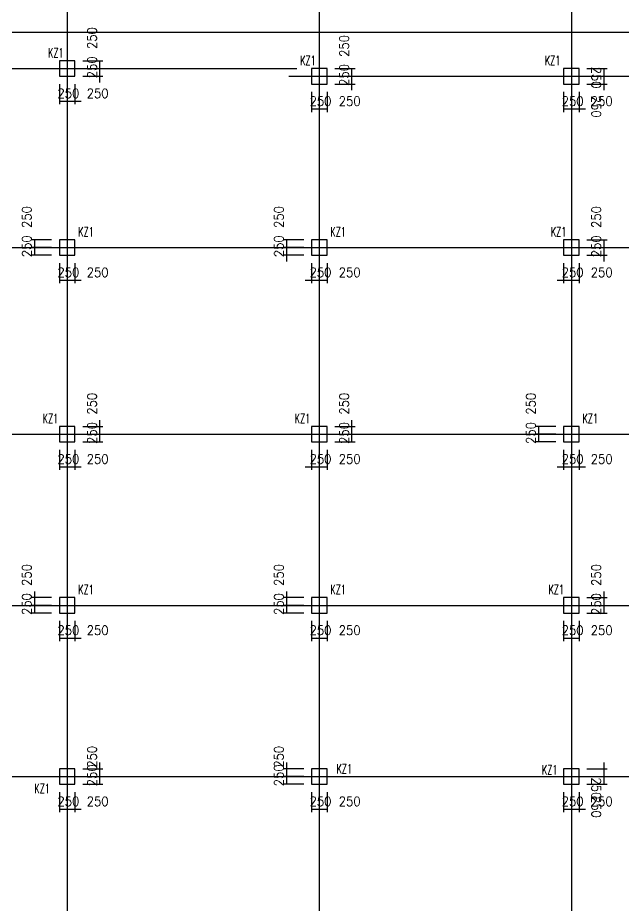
# Model space of a CAD drawing. Extents: x 387171 to 699106, y 11966 to 245688.
# Drawn here: x 537168 to 556626, y 174952 to 203469 of the extents above; entities that cross this region are included whole.
import ezdxf

# ---------------------------------------------------------------- set-up
doc = ezdxf.new("R2010")
doc.units = 0
doc.header["$LTSCALE"] = 100
doc.header["$MEASUREMENT"] = 0
for name, color, linetype in [('COLU', 7, 'Continuous'), ('DIM', 3, 'Continuous'), ('DOTE', 253, 'Continuous'), ('NUM', 7, 'Continuous')]:
    doc.layers.add(name, color=color, linetype=linetype)
doc.styles.get("Standard").update_dxf_attribs({"font": 'standard'})
doc.dimstyles.get("Standard").update_dxf_attribs({"dimtxt": 300, "dimasz": 100, "dimexe": 100, "dimexo": 250, "dimgap": 100, "dimtad": 0, "dimtoh": 1, "dimdec": 0, "dimdsep": 46, "dimcen": 0.09, "dimclrt": 7, "dimadec": 0, "dimazin": 0, "dimtfac": 1, "dimtdec": 4, "dimtofl": 0, "dimtmove": 0, "dimatfit": 3, "dimfxl": 1, "dimtolj": 1, "dimtzin": 0, "dimarcsym": 0})

# ---------------------------------------------------------------- blocks, each defined once
blk = doc.blocks.new('*D1280')
at = {"layer": 'DIM', "color": 0, "linetype": 'ByBlock', "lineweight": -2}
for p, q in [((538508, 201338), (538508, 200688)), ((538758, 201338), (538758, 200688)), ((538508, 200788), (538758, 200788))]:
    blk.add_line(p, q, dxfattribs=at)
for points in [[(538508, 200788), (538608, 200805), (538608, 200771)], [(538758, 200788), (538658, 200771), (538658, 200805)]]:
    blk.add_solid(points, dxfattribs=at)
at = {"layer": 'DIM', "color": 7, "linetype": 'Continuous', "lineweight": -2, "insert": (538798, 201038), "char_height": 300, "width": 566.67, "attachment_point": 5}
blk.add_mtext('250', dxfattribs=at)
blk = doc.blocks.new('*D1501')
at = {"layer": 'DIM', "color": 0, "linetype": 'ByBlock', "lineweight": -2}
for p, q in [((538758, 201338), (538758, 200688)), ((539008, 201338), (539008, 200688)), ((538558, 200788), (539208, 200788))]:
    blk.add_line(p, q, dxfattribs=at)
for points in [[(538758, 200788), (538658, 200771), (538658, 200805)], [(539008, 200788), (539108, 200805), (539108, 200771)]]:
    blk.add_solid(points, dxfattribs=at)
at = {"layer": 'DIM', "color": 7, "linetype": 'Continuous', "lineweight": -2, "insert": (539734, 201038), "char_height": 300, "width": 566.67, "attachment_point": 5}
blk.add_mtext('250', dxfattribs=at)
blk = doc.blocks.new('*D1092')
at = {"layer": 'DIM', "color": 0, "linetype": 'ByBlock', "lineweight": -2}
for p, q in [((539808, 201388), (539808, 202038)), ((539258, 201838), (539908, 201838)), ((539258, 201588), (539908, 201588))]:
    blk.add_line(p, q, dxfattribs=at)
for points in [[(539808, 201838), (539791, 201938), (539825, 201938)], [(539808, 201588), (539825, 201488), (539791, 201488)]]:
    blk.add_solid(points, dxfattribs=at)
at = {"layer": 'DIM', "color": 7, "linetype": 'Continuous', "lineweight": -2, "insert": (539558, 201878), "char_height": 300, "width": 566.67, "attachment_point": 5, "rotation": 90}
blk.add_mtext('250', dxfattribs=at)
blk = doc.blocks.new('*D2028')
at = {"layer": 'DIM', "color": 0, "linetype": 'ByBlock', "lineweight": -2}
for p, q in [((539258, 202088), (539908, 202088)), ((539808, 201838), (539808, 202088)), ((539258, 201838), (539908, 201838))]:
    blk.add_line(p, q, dxfattribs=at)
for points in [[(539808, 202088), (539825, 201988), (539791, 201988)], [(539808, 201838), (539791, 201938), (539825, 201938)]]:
    blk.add_solid(points, dxfattribs=at)
at = {"layer": 'DIM', "color": 7, "linetype": 'Continuous', "lineweight": -2, "insert": (539558, 202814), "char_height": 300, "width": 566.67, "attachment_point": 5, "rotation": 90}
blk.add_mtext('250', dxfattribs=at)
blk = doc.blocks.new('*D3131')
at = {"layer": 'DIM', "color": 0, "linetype": 'ByBlock', "lineweight": -2}
for p, q in [((546608, 201088), (546608, 200438)), ((546858, 201088), (546858, 200438)), ((546608, 200538), (546858, 200538))]:
    blk.add_line(p, q, dxfattribs=at)
for points in [[(546608, 200538), (546708, 200555), (546708, 200521)], [(546858, 200538), (546758, 200521), (546758, 200555)]]:
    blk.add_solid(points, dxfattribs=at)
at = {"layer": 'DIM', "color": 7, "linetype": 'Continuous', "lineweight": -2, "insert": (546898, 200788), "char_height": 300, "width": 566.67, "attachment_point": 5}
blk.add_mtext('250', dxfattribs=at)
blk = doc.blocks.new('*D4069')
at = {"layer": 'DIM', "color": 0, "linetype": 'ByBlock', "lineweight": -2}
for p, q in [((546858, 201088), (546858, 200438)), ((547108, 201088), (547108, 200438)), ((546858, 200538), (547108, 200538))]:
    blk.add_line(p, q, dxfattribs=at)
for points in [[(546858, 200538), (546958, 200555), (546958, 200521)], [(547108, 200538), (547008, 200521), (547008, 200555)]]:
    blk.add_solid(points, dxfattribs=at)
at = {"layer": 'DIM', "color": 7, "linetype": 'Continuous', "lineweight": -2, "insert": (547834, 200788), "char_height": 300, "width": 566.67, "attachment_point": 5}
blk.add_mtext('250', dxfattribs=at)
blk = doc.blocks.new('*D3665')
at = {"layer": 'DIM', "color": 0, "linetype": 'ByBlock', "lineweight": -2}
for p, q in [((547908, 201138), (547908, 201788)), ((547358, 201588), (548008, 201588)), ((547358, 201338), (548008, 201338))]:
    blk.add_line(p, q, dxfattribs=at)
for points in [[(547908, 201588), (547891, 201688), (547925, 201688)], [(547908, 201338), (547925, 201238), (547891, 201238)]]:
    blk.add_solid(points, dxfattribs=at)
at = {"layer": 'DIM', "color": 7, "linetype": 'Continuous', "lineweight": -2, "insert": (547658, 201628), "char_height": 300, "width": 566.67, "attachment_point": 5, "rotation": 90}
blk.add_mtext('250', dxfattribs=at)
blk = doc.blocks.new('*D255')
at = {"layer": 'DIM', "color": 0, "linetype": 'ByBlock', "lineweight": -2}
for p, q in [((547358, 201838), (548008, 201838)), ((547908, 201588), (547908, 201838)), ((547358, 201588), (548008, 201588))]:
    blk.add_line(p, q, dxfattribs=at)
for points in [[(547908, 201838), (547925, 201738), (547891, 201738)], [(547908, 201588), (547891, 201688), (547925, 201688)]]:
    blk.add_solid(points, dxfattribs=at)
at = {"layer": 'DIM', "color": 7, "linetype": 'Continuous', "lineweight": -2, "insert": (547658, 202564), "char_height": 300, "width": 566.67, "attachment_point": 5, "rotation": 90}
blk.add_mtext('250', dxfattribs=at)
blk = doc.blocks.new('*D434')
at = {"layer": 'DIM', "color": 0, "linetype": 'ByBlock', "lineweight": -2}
for p, q in [((554708, 201088), (554708, 200438)), ((554958, 201088), (554958, 200438)), ((554708, 200538), (554958, 200538))]:
    blk.add_line(p, q, dxfattribs=at)
for points in [[(554708, 200538), (554808, 200555), (554808, 200521)], [(554958, 200538), (554858, 200521), (554858, 200555)]]:
    blk.add_solid(points, dxfattribs=at)
at = {"layer": 'DIM', "color": 7, "linetype": 'Continuous', "lineweight": -2, "insert": (554998, 200788), "char_height": 300, "width": 566.67, "attachment_point": 5}
blk.add_mtext('250', dxfattribs=at)
blk = doc.blocks.new('*D35')
at = {"layer": 'DIM', "color": 0, "linetype": 'ByBlock', "lineweight": -2}
for p, q in [((554958, 201088), (554958, 200438)), ((555208, 201088), (555208, 200438)), ((554758, 200538), (555408, 200538))]:
    blk.add_line(p, q, dxfattribs=at)
for points in [[(554958, 200538), (554858, 200521), (554858, 200555)], [(555208, 200538), (555308, 200555), (555308, 200521)]]:
    blk.add_solid(points, dxfattribs=at)
at = {"layer": 'DIM', "color": 7, "linetype": 'Continuous', "lineweight": -2, "insert": (555934, 200788), "char_height": 300, "width": 566.67, "attachment_point": 5}
blk.add_mtext('250', dxfattribs=at)
blk = doc.blocks.new('*D952')
at = {"layer": 'DIM', "color": 0, "linetype": 'ByBlock', "lineweight": -2}
for p, q in [((556008, 201138), (556008, 201788)), ((555458, 201588), (556108, 201588)), ((555458, 201338), (556108, 201338))]:
    blk.add_line(p, q, dxfattribs=at)
for points in [[(556008, 201588), (555991, 201688), (556025, 201688)], [(556008, 201338), (556025, 201238), (555991, 201238)]]:
    blk.add_solid(points, dxfattribs=at)
at = {"layer": 'DIM', "color": 7, "linetype": 'Continuous', "lineweight": -2, "insert": (555758, 200612), "char_height": 300, "width": 566.67, "attachment_point": 5, "rotation": 270}
blk.add_mtext('250', dxfattribs=at)
blk = doc.blocks.new('*D567')
at = {"layer": 'DIM', "color": 0, "linetype": 'ByBlock', "lineweight": -2}
for p, q in [((555458, 201838), (556108, 201838)), ((556008, 201588), (556008, 201838)), ((555458, 201588), (556108, 201588))]:
    blk.add_line(p, q, dxfattribs=at)
for points in [[(556008, 201838), (556025, 201738), (555991, 201738)], [(556008, 201588), (555991, 201688), (556025, 201688)]]:
    blk.add_solid(points, dxfattribs=at)
at = {"layer": 'DIM', "color": 7, "linetype": 'Continuous', "lineweight": -2, "insert": (555758, 201548), "char_height": 300, "width": 566.67, "attachment_point": 5, "rotation": 270}
blk.add_mtext('250', dxfattribs=at)
blk = doc.blocks.new('*D4365')
at = {"layer": 'DIM', "color": 0, "linetype": 'ByBlock', "lineweight": -2}
for p, q in [((538258, 196338), (537608, 196338)), ((537708, 196338), (537708, 196088)), ((538258, 196088), (537608, 196088))]:
    blk.add_line(p, q, dxfattribs=at)
for points in [[(537708, 196338), (537725, 196238), (537691, 196238)], [(537708, 196088), (537691, 196188), (537725, 196188)]]:
    blk.add_solid(points, dxfattribs=at)
at = {"layer": 'DIM', "color": 7, "linetype": 'Continuous', "lineweight": -2, "insert": (537458, 197064), "char_height": 300, "width": 566.67, "attachment_point": 5, "rotation": 90}
blk.add_mtext('250', dxfattribs=at)
blk = doc.blocks.new('*D3986')
at = {"layer": 'DIM', "color": 0, "linetype": 'ByBlock', "lineweight": -2}
for p, q in [((538258, 196088), (537608, 196088)), ((537708, 196088), (537708, 195838)), ((538258, 195838), (537608, 195838))]:
    blk.add_line(p, q, dxfattribs=at)
for points in [[(537708, 196088), (537725, 195988), (537691, 195988)], [(537708, 195838), (537691, 195938), (537725, 195938)]]:
    blk.add_solid(points, dxfattribs=at)
at = {"layer": 'DIM', "color": 7, "linetype": 'Continuous', "lineweight": -2, "insert": (537458, 196128), "char_height": 300, "width": 566.67, "attachment_point": 5, "rotation": 90}
blk.add_mtext('250', dxfattribs=at)
blk = doc.blocks.new('*D232')
at = {"layer": 'DIM', "color": 0, "linetype": 'ByBlock', "lineweight": -2}
for p, q in [((538508, 195588), (538508, 194938)), ((538758, 195588), (538758, 194938)), ((538508, 195038), (538758, 195038))]:
    blk.add_line(p, q, dxfattribs=at)
for points in [[(538508, 195038), (538608, 195055), (538608, 195021)], [(538758, 195038), (538658, 195021), (538658, 195055)]]:
    blk.add_solid(points, dxfattribs=at)
at = {"layer": 'DIM', "color": 7, "linetype": 'Continuous', "lineweight": -2, "insert": (538798, 195288), "char_height": 300, "width": 566.67, "attachment_point": 5}
blk.add_mtext('250', dxfattribs=at)
blk = doc.blocks.new('*D412')
at = {"layer": 'DIM', "color": 0, "linetype": 'ByBlock', "lineweight": -2}
for p, q in [((538758, 195588), (538758, 194938)), ((539008, 195588), (539008, 194938)), ((538558, 195038), (539208, 195038))]:
    blk.add_line(p, q, dxfattribs=at)
for points in [[(538758, 195038), (538658, 195021), (538658, 195055)], [(539008, 195038), (539108, 195055), (539108, 195021)]]:
    blk.add_solid(points, dxfattribs=at)
at = {"layer": 'DIM', "color": 7, "linetype": 'Continuous', "lineweight": -2, "insert": (539734, 195288), "char_height": 300, "width": 566.67, "attachment_point": 5}
blk.add_mtext('250', dxfattribs=at)
blk = doc.blocks.new('*D5')
at = {"layer": 'DIM', "color": 0, "linetype": 'ByBlock', "lineweight": -2}
for p, q in [((546358, 196338), (545708, 196338)), ((545808, 196338), (545808, 196088)), ((546358, 196088), (545708, 196088))]:
    blk.add_line(p, q, dxfattribs=at)
for points in [[(545808, 196338), (545825, 196238), (545791, 196238)], [(545808, 196088), (545791, 196188), (545825, 196188)]]:
    blk.add_solid(points, dxfattribs=at)
at = {"layer": 'DIM', "color": 7, "linetype": 'Continuous', "lineweight": -2, "insert": (545558, 197064), "char_height": 300, "width": 566.67, "attachment_point": 5, "rotation": 90}
blk.add_mtext('250', dxfattribs=at)
blk = doc.blocks.new('*D935')
at = {"layer": 'DIM', "color": 0, "linetype": 'ByBlock', "lineweight": -2}
for p, q in [((545808, 196288), (545808, 195638)), ((546358, 196088), (545708, 196088)), ((546358, 195838), (545708, 195838))]:
    blk.add_line(p, q, dxfattribs=at)
for points in [[(545808, 196088), (545791, 196188), (545825, 196188)], [(545808, 195838), (545825, 195738), (545791, 195738)]]:
    blk.add_solid(points, dxfattribs=at)
at = {"layer": 'DIM', "color": 7, "linetype": 'Continuous', "lineweight": -2, "insert": (545558, 196128), "char_height": 300, "width": 566.67, "attachment_point": 5, "rotation": 90}
blk.add_mtext('250', dxfattribs=at)
blk = doc.blocks.new('*D542')
at = {"layer": 'DIM', "color": 0, "linetype": 'ByBlock', "lineweight": -2}
for p, q in [((546608, 195588), (546608, 194938)), ((546858, 195588), (546858, 194938)), ((546408, 195038), (547058, 195038))]:
    blk.add_line(p, q, dxfattribs=at)
for points in [[(546608, 195038), (546508, 195021), (546508, 195055)], [(546858, 195038), (546958, 195055), (546958, 195021)]]:
    blk.add_solid(points, dxfattribs=at)
at = {"layer": 'DIM', "color": 7, "linetype": 'Continuous', "lineweight": -2, "insert": (546898, 195288), "char_height": 300, "width": 566.67, "attachment_point": 5}
blk.add_mtext('250', dxfattribs=at)
blk = doc.blocks.new('*D1485')
at = {"layer": 'DIM', "color": 0, "linetype": 'ByBlock', "lineweight": -2}
for p, q in [((546858, 195588), (546858, 194938)), ((547108, 195588), (547108, 194938)), ((546858, 195038), (547108, 195038))]:
    blk.add_line(p, q, dxfattribs=at)
for points in [[(546858, 195038), (546958, 195055), (546958, 195021)], [(547108, 195038), (547008, 195021), (547008, 195055)]]:
    blk.add_solid(points, dxfattribs=at)
at = {"layer": 'DIM', "color": 7, "linetype": 'Continuous', "lineweight": -2, "insert": (547834, 195288), "char_height": 300, "width": 566.67, "attachment_point": 5}
blk.add_mtext('250', dxfattribs=at)
blk = doc.blocks.new('*D1072')
at = {"layer": 'DIM', "color": 0, "linetype": 'ByBlock', "lineweight": -2}
for p, q in [((554708, 195588), (554708, 194938)), ((554958, 195588), (554958, 194938)), ((554508, 195038), (555158, 195038))]:
    blk.add_line(p, q, dxfattribs=at)
for points in [[(554708, 195038), (554608, 195021), (554608, 195055)], [(554958, 195038), (555058, 195055), (555058, 195021)]]:
    blk.add_solid(points, dxfattribs=at)
at = {"layer": 'DIM', "color": 7, "linetype": 'Continuous', "lineweight": -2, "insert": (554998, 195288), "char_height": 300, "width": 566.67, "attachment_point": 5}
blk.add_mtext('250', dxfattribs=at)
blk = doc.blocks.new('*D1254')
at = {"layer": 'DIM', "color": 0, "linetype": 'ByBlock', "lineweight": -2}
for p, q in [((554958, 195588), (554958, 194938)), ((555208, 195588), (555208, 194938)), ((554958, 195038), (555208, 195038))]:
    blk.add_line(p, q, dxfattribs=at)
for points in [[(554958, 195038), (555058, 195055), (555058, 195021)], [(555208, 195038), (555108, 195021), (555108, 195055)]]:
    blk.add_solid(points, dxfattribs=at)
at = {"layer": 'DIM', "color": 7, "linetype": 'Continuous', "lineweight": -2, "insert": (555934, 195288), "char_height": 300, "width": 566.67, "attachment_point": 5}
blk.add_mtext('250', dxfattribs=at)
blk = doc.blocks.new('*D2192')
at = {"layer": 'DIM', "color": 0, "linetype": 'ByBlock', "lineweight": -2}
for p, q in [((556008, 195638), (556008, 196288)), ((555458, 196088), (556108, 196088)), ((555458, 195838), (556108, 195838))]:
    blk.add_line(p, q, dxfattribs=at)
for points in [[(556008, 196088), (555991, 196188), (556025, 196188)], [(556008, 195838), (556025, 195738), (555991, 195738)]]:
    blk.add_solid(points, dxfattribs=at)
at = {"layer": 'DIM', "color": 7, "linetype": 'Continuous', "lineweight": -2, "insert": (555758, 196128), "char_height": 300, "width": 566.67, "attachment_point": 5, "rotation": 90}
blk.add_mtext('250', dxfattribs=at)
blk = doc.blocks.new('*D1781')
at = {"layer": 'DIM', "color": 0, "linetype": 'ByBlock', "lineweight": -2}
for p, q in [((555458, 196338), (556108, 196338)), ((556008, 196088), (556008, 196338)), ((555458, 196088), (556108, 196088))]:
    blk.add_line(p, q, dxfattribs=at)
for points in [[(556008, 196338), (556025, 196238), (555991, 196238)], [(556008, 196088), (555991, 196188), (556025, 196188)]]:
    blk.add_solid(points, dxfattribs=at)
at = {"layer": 'DIM', "color": 7, "linetype": 'Continuous', "lineweight": -2, "insert": (555758, 197064), "char_height": 300, "width": 566.67, "attachment_point": 5, "rotation": 90}
blk.add_mtext('250', dxfattribs=at)
blk = doc.blocks.new('*D954')
at = {"layer": 'DIM', "color": 0, "linetype": 'ByBlock', "lineweight": -2}
for p, q in [((538508, 189588), (538508, 188938)), ((538758, 189588), (538758, 188938)), ((538508, 189038), (538758, 189038))]:
    blk.add_line(p, q, dxfattribs=at)
for points in [[(538508, 189038), (538608, 189055), (538608, 189021)], [(538758, 189038), (538658, 189021), (538658, 189055)]]:
    blk.add_solid(points, dxfattribs=at)
at = {"layer": 'DIM', "color": 7, "linetype": 'Continuous', "lineweight": -2, "insert": (538798, 189288), "char_height": 300, "width": 566.67, "attachment_point": 5}
blk.add_mtext('250', dxfattribs=at)
blk = doc.blocks.new('*D569')
at = {"layer": 'DIM', "color": 0, "linetype": 'ByBlock', "lineweight": -2}
for p, q in [((538758, 189588), (538758, 188938)), ((539008, 189588), (539008, 188938)), ((538558, 189038), (539208, 189038))]:
    blk.add_line(p, q, dxfattribs=at)
for points in [[(538758, 189038), (538658, 189021), (538658, 189055)], [(539008, 189038), (539108, 189055), (539108, 189021)]]:
    blk.add_solid(points, dxfattribs=at)
at = {"layer": 'DIM', "color": 7, "linetype": 'Continuous', "lineweight": -2, "insert": (539734, 189288), "char_height": 300, "width": 566.67, "attachment_point": 5}
blk.add_mtext('250', dxfattribs=at)
blk = doc.blocks.new('*D1506')
at = {"layer": 'DIM', "color": 0, "linetype": 'ByBlock', "lineweight": -2}
for p, q in [((539258, 190088), (539908, 190088)), ((539808, 189838), (539808, 190088)), ((539258, 189838), (539908, 189838))]:
    blk.add_line(p, q, dxfattribs=at)
for points in [[(539808, 190088), (539825, 189988), (539791, 189988)], [(539808, 189838), (539791, 189938), (539825, 189938)]]:
    blk.add_solid(points, dxfattribs=at)
at = {"layer": 'DIM', "color": 7, "linetype": 'Continuous', "lineweight": -2, "insert": (539558, 190128), "char_height": 300, "width": 566.67, "attachment_point": 5, "rotation": 90}
blk.add_mtext('250', dxfattribs=at)
blk = doc.blocks.new('*D1097')
at = {"layer": 'DIM', "color": 0, "linetype": 'ByBlock', "lineweight": -2}
for p, q in [((539808, 189888), (539808, 190538)), ((539258, 190338), (539908, 190338)), ((539258, 190088), (539908, 190088))]:
    blk.add_line(p, q, dxfattribs=at)
for points in [[(539808, 190338), (539791, 190438), (539825, 190438)], [(539808, 190088), (539825, 189988), (539791, 189988)]]:
    blk.add_solid(points, dxfattribs=at)
at = {"layer": 'DIM', "color": 7, "linetype": 'Continuous', "lineweight": -2, "insert": (539558, 191064), "char_height": 300, "width": 566.67, "attachment_point": 5, "rotation": 90}
blk.add_mtext('250', dxfattribs=at)
blk = doc.blocks.new('*D1271')
at = {"layer": 'DIM', "color": 0, "linetype": 'ByBlock', "lineweight": -2}
for p, q in [((546608, 189588), (546608, 188938)), ((546858, 189588), (546858, 188938)), ((546408, 189038), (547058, 189038))]:
    blk.add_line(p, q, dxfattribs=at)
for points in [[(546608, 189038), (546508, 189021), (546508, 189055)], [(546858, 189038), (546958, 189055), (546958, 189021)]]:
    blk.add_solid(points, dxfattribs=at)
at = {"layer": 'DIM', "color": 7, "linetype": 'Continuous', "lineweight": -2, "insert": (546898, 189288), "char_height": 300, "width": 566.67, "attachment_point": 5}
blk.add_mtext('250', dxfattribs=at)
blk = doc.blocks.new('*D2216')
at = {"layer": 'DIM', "color": 0, "linetype": 'ByBlock', "lineweight": -2}
for p, q in [((546858, 189588), (546858, 188938)), ((547108, 189588), (547108, 188938)), ((546858, 189038), (547108, 189038))]:
    blk.add_line(p, q, dxfattribs=at)
for points in [[(546858, 189038), (546958, 189055), (546958, 189021)], [(547108, 189038), (547008, 189021), (547008, 189055)]]:
    blk.add_solid(points, dxfattribs=at)
at = {"layer": 'DIM', "color": 7, "linetype": 'Continuous', "lineweight": -2, "insert": (547834, 189288), "char_height": 300, "width": 566.67, "attachment_point": 5}
blk.add_mtext('250', dxfattribs=at)
blk = doc.blocks.new('*D1804')
at = {"layer": 'DIM', "color": 0, "linetype": 'ByBlock', "lineweight": -2}
for p, q in [((547358, 190088), (548008, 190088)), ((547908, 189838), (547908, 190088)), ((547358, 189838), (548008, 189838))]:
    blk.add_line(p, q, dxfattribs=at)
for points in [[(547908, 190088), (547925, 189988), (547891, 189988)], [(547908, 189838), (547891, 189938), (547925, 189938)]]:
    blk.add_solid(points, dxfattribs=at)
at = {"layer": 'DIM', "color": 7, "linetype": 'Continuous', "lineweight": -2, "insert": (547658, 190128), "char_height": 300, "width": 566.67, "attachment_point": 5, "rotation": 90}
blk.add_mtext('250', dxfattribs=at)
blk = doc.blocks.new('*D2758')
at = {"layer": 'DIM', "color": 0, "linetype": 'ByBlock', "lineweight": -2}
for p, q in [((547908, 189888), (547908, 190538)), ((547358, 190338), (548008, 190338)), ((547358, 190088), (548008, 190088))]:
    blk.add_line(p, q, dxfattribs=at)
for points in [[(547908, 190338), (547891, 190438), (547925, 190438)], [(547908, 190088), (547925, 189988), (547891, 189988)]]:
    blk.add_solid(points, dxfattribs=at)
at = {"layer": 'DIM', "color": 7, "linetype": 'Continuous', "lineweight": -2, "insert": (547658, 191064), "char_height": 300, "width": 566.67, "attachment_point": 5, "rotation": 90}
blk.add_mtext('250', dxfattribs=at)
blk = doc.blocks.new('*D2363')
at = {"layer": 'DIM', "color": 0, "linetype": 'ByBlock', "lineweight": -2}
for p, q in [((554458, 190338), (553808, 190338)), ((553908, 190338), (553908, 190088)), ((554458, 190088), (553808, 190088))]:
    blk.add_line(p, q, dxfattribs=at)
for points in [[(553908, 190338), (553925, 190238), (553891, 190238)], [(553908, 190088), (553891, 190188), (553925, 190188)]]:
    blk.add_solid(points, dxfattribs=at)
at = {"layer": 'DIM', "color": 7, "linetype": 'Continuous', "lineweight": -2, "insert": (553658, 191064), "char_height": 300, "width": 566.67, "attachment_point": 5, "rotation": 90}
blk.add_mtext('250', dxfattribs=at)
blk = doc.blocks.new('*D3134')
at = {"layer": 'DIM', "color": 0, "linetype": 'ByBlock', "lineweight": -2}
for p, q in [((554458, 190088), (553808, 190088)), ((553908, 190088), (553908, 189838)), ((554458, 189838), (553808, 189838))]:
    blk.add_line(p, q, dxfattribs=at)
for points in [[(553908, 190088), (553925, 189988), (553891, 189988)], [(553908, 189838), (553891, 189938), (553925, 189938)]]:
    blk.add_solid(points, dxfattribs=at)
at = {"layer": 'DIM', "color": 7, "linetype": 'Continuous', "lineweight": -2, "insert": (553658, 190128), "char_height": 300, "width": 566.67, "attachment_point": 5, "rotation": 90}
blk.add_mtext('250', dxfattribs=at)
blk = doc.blocks.new('*D2890')
at = {"layer": 'DIM', "color": 0, "linetype": 'ByBlock', "lineweight": -2}
for p, q in [((554708, 189588), (554708, 188938)), ((554958, 189588), (554958, 188938)), ((554508, 189038), (555158, 189038))]:
    blk.add_line(p, q, dxfattribs=at)
for points in [[(554708, 189038), (554608, 189021), (554608, 189055)], [(554958, 189038), (555058, 189055), (555058, 189021)]]:
    blk.add_solid(points, dxfattribs=at)
at = {"layer": 'DIM', "color": 7, "linetype": 'Continuous', "lineweight": -2, "insert": (554998, 189288), "char_height": 300, "width": 566.67, "attachment_point": 5}
blk.add_mtext('250', dxfattribs=at)
blk = doc.blocks.new('*D3070')
at = {"layer": 'DIM', "color": 0, "linetype": 'ByBlock', "lineweight": -2}
for p, q in [((554958, 189588), (554958, 188938)), ((555208, 189588), (555208, 188938)), ((554758, 189038), (555408, 189038))]:
    blk.add_line(p, q, dxfattribs=at)
for points in [[(554958, 189038), (554858, 189021), (554858, 189055)], [(555208, 189038), (555308, 189055), (555308, 189021)]]:
    blk.add_solid(points, dxfattribs=at)
at = {"layer": 'DIM', "color": 7, "linetype": 'Continuous', "lineweight": -2, "insert": (555934, 189288), "char_height": 300, "width": 566.67, "attachment_point": 5}
blk.add_mtext('250', dxfattribs=at)
blk = doc.blocks.new('*D2194')
at = {"layer": 'DIM', "color": 0, "linetype": 'ByBlock', "lineweight": -2}
for p, q in [((538258, 184838), (537608, 184838)), ((537708, 185038), (537708, 184388)), ((538258, 184588), (537608, 184588))]:
    blk.add_line(p, q, dxfattribs=at)
for points in [[(537708, 184838), (537691, 184938), (537725, 184938)], [(537708, 184588), (537725, 184488), (537691, 184488)]]:
    blk.add_solid(points, dxfattribs=at)
at = {"layer": 'DIM', "color": 7, "linetype": 'Continuous', "lineweight": -2, "insert": (537458, 185564), "char_height": 300, "width": 566.67, "attachment_point": 5, "rotation": 90}
blk.add_mtext('250', dxfattribs=at)
blk = doc.blocks.new('*D1783')
at = {"layer": 'DIM', "color": 0, "linetype": 'ByBlock', "lineweight": -2}
for p, q in [((538258, 184588), (537608, 184588)), ((537708, 184588), (537708, 184338)), ((538258, 184338), (537608, 184338))]:
    blk.add_line(p, q, dxfattribs=at)
for points in [[(537708, 184588), (537725, 184488), (537691, 184488)], [(537708, 184338), (537691, 184438), (537725, 184438)]]:
    blk.add_solid(points, dxfattribs=at)
at = {"layer": 'DIM', "color": 7, "linetype": 'Continuous', "lineweight": -2, "insert": (537458, 184628), "char_height": 300, "width": 566.67, "attachment_point": 5, "rotation": 90}
blk.add_mtext('250', dxfattribs=at)
blk = doc.blocks.new('*D2740')
at = {"layer": 'DIM', "color": 0, "linetype": 'ByBlock', "lineweight": -2}
for p, q in [((538508, 184088), (538508, 183438)), ((538758, 184088), (538758, 183438)), ((538508, 183538), (538758, 183538))]:
    blk.add_line(p, q, dxfattribs=at)
for points in [[(538508, 183538), (538608, 183555), (538608, 183521)], [(538758, 183538), (538658, 183521), (538658, 183555)]]:
    blk.add_solid(points, dxfattribs=at)
at = {"layer": 'DIM', "color": 7, "linetype": 'Continuous', "lineweight": -2, "insert": (538798, 183788), "char_height": 300, "width": 566.67, "attachment_point": 5}
blk.add_mtext('250', dxfattribs=at)
blk = doc.blocks.new('*D2345')
at = {"layer": 'DIM', "color": 0, "linetype": 'ByBlock', "lineweight": -2}
for p, q in [((538758, 184088), (538758, 183438)), ((539008, 184088), (539008, 183438)), ((538558, 183538), (539208, 183538))]:
    blk.add_line(p, q, dxfattribs=at)
for points in [[(538758, 183538), (538658, 183521), (538658, 183555)], [(539008, 183538), (539108, 183555), (539108, 183521)]]:
    blk.add_solid(points, dxfattribs=at)
at = {"layer": 'DIM', "color": 7, "linetype": 'Continuous', "lineweight": -2, "insert": (539734, 183788), "char_height": 300, "width": 566.67, "attachment_point": 5}
blk.add_mtext('250', dxfattribs=at)
blk = doc.blocks.new('*D3108')
at = {"layer": 'DIM', "color": 0, "linetype": 'ByBlock', "lineweight": -2}
for p, q in [((546358, 184838), (545708, 184838)), ((545808, 185038), (545808, 184388)), ((546358, 184588), (545708, 184588))]:
    blk.add_line(p, q, dxfattribs=at)
for points in [[(545808, 184838), (545791, 184938), (545825, 184938)], [(545808, 184588), (545825, 184488), (545791, 184488)]]:
    blk.add_solid(points, dxfattribs=at)
at = {"layer": 'DIM', "color": 7, "linetype": 'Continuous', "lineweight": -2, "insert": (545558, 185564), "char_height": 300, "width": 566.67, "attachment_point": 5, "rotation": 90}
blk.add_mtext('250', dxfattribs=at)
blk = doc.blocks.new('*D2878')
at = {"layer": 'DIM', "color": 0, "linetype": 'ByBlock', "lineweight": -2}
for p, q in [((546358, 184588), (545708, 184588)), ((545808, 184588), (545808, 184338)), ((546358, 184338), (545708, 184338))]:
    blk.add_line(p, q, dxfattribs=at)
for points in [[(545808, 184588), (545825, 184488), (545791, 184488)], [(545808, 184338), (545791, 184438), (545825, 184438)]]:
    blk.add_solid(points, dxfattribs=at)
at = {"layer": 'DIM', "color": 7, "linetype": 'Continuous', "lineweight": -2, "insert": (545558, 184628), "char_height": 300, "width": 566.67, "attachment_point": 5, "rotation": 90}
blk.add_mtext('250', dxfattribs=at)
blk = doc.blocks.new('*D3053')
at = {"layer": 'DIM', "color": 0, "linetype": 'ByBlock', "lineweight": -2}
for p, q in [((546608, 184088), (546608, 183438)), ((546858, 184088), (546858, 183438)), ((546608, 183538), (546858, 183538))]:
    blk.add_line(p, q, dxfattribs=at)
for points in [[(546608, 183538), (546708, 183555), (546708, 183521)], [(546858, 183538), (546758, 183521), (546758, 183555)]]:
    blk.add_solid(points, dxfattribs=at)
at = {"layer": 'DIM', "color": 7, "linetype": 'Continuous', "lineweight": -2, "insert": (546898, 183788), "char_height": 300, "width": 566.67, "attachment_point": 5}
blk.add_mtext('250', dxfattribs=at)
blk = doc.blocks.new('*D2171')
at = {"layer": 'DIM', "color": 0, "linetype": 'ByBlock', "lineweight": -2}
for p, q in [((546858, 184088), (546858, 183438)), ((547108, 184088), (547108, 183438)), ((546858, 183538), (547108, 183538))]:
    blk.add_line(p, q, dxfattribs=at)
for points in [[(546858, 183538), (546958, 183555), (546958, 183521)], [(547108, 183538), (547008, 183521), (547008, 183555)]]:
    blk.add_solid(points, dxfattribs=at)
at = {"layer": 'DIM', "color": 7, "linetype": 'Continuous', "lineweight": -2, "insert": (547834, 183788), "char_height": 300, "width": 566.67, "attachment_point": 5}
blk.add_mtext('250', dxfattribs=at)
blk = doc.blocks.new('*D2366')
at = {"layer": 'DIM', "color": 0, "linetype": 'ByBlock', "lineweight": -2}
for p, q in [((554708, 184088), (554708, 183438)), ((554958, 184088), (554958, 183438)), ((554708, 183538), (554958, 183538))]:
    blk.add_line(p, q, dxfattribs=at)
for points in [[(554708, 183538), (554808, 183555), (554808, 183521)], [(554958, 183538), (554858, 183521), (554858, 183555)]]:
    blk.add_solid(points, dxfattribs=at)
at = {"layer": 'DIM', "color": 7, "linetype": 'Continuous', "lineweight": -2, "insert": (554998, 183788), "char_height": 300, "width": 566.67, "attachment_point": 5}
blk.add_mtext('250', dxfattribs=at)
blk = doc.blocks.new('*D2125')
at = {"layer": 'DIM', "color": 0, "linetype": 'ByBlock', "lineweight": -2}
for p, q in [((554958, 184088), (554958, 183438)), ((555208, 184088), (555208, 183438)), ((554958, 183538), (555208, 183538))]:
    blk.add_line(p, q, dxfattribs=at)
for points in [[(554958, 183538), (555058, 183555), (555058, 183521)], [(555208, 183538), (555108, 183521), (555108, 183555)]]:
    blk.add_solid(points, dxfattribs=at)
at = {"layer": 'DIM', "color": 7, "linetype": 'Continuous', "lineweight": -2, "insert": (555934, 183788), "char_height": 300, "width": 566.67, "attachment_point": 5}
blk.add_mtext('250', dxfattribs=at)
blk = doc.blocks.new('*D2893')
at = {"layer": 'DIM', "color": 0, "linetype": 'ByBlock', "lineweight": -2}
for p, q in [((555458, 184588), (556108, 184588)), ((556008, 184338), (556008, 184588)), ((555458, 184338), (556108, 184338))]:
    blk.add_line(p, q, dxfattribs=at)
for points in [[(556008, 184588), (556025, 184488), (555991, 184488)], [(556008, 184338), (555991, 184438), (556025, 184438)]]:
    blk.add_solid(points, dxfattribs=at)
at = {"layer": 'DIM', "color": 7, "linetype": 'Continuous', "lineweight": -2, "insert": (555758, 184628), "char_height": 300, "width": 566.67, "attachment_point": 5, "rotation": 90}
blk.add_mtext('250', dxfattribs=at)
blk = doc.blocks.new('*D2643')
at = {"layer": 'DIM', "color": 0, "linetype": 'ByBlock', "lineweight": -2}
for p, q in [((555458, 184838), (556108, 184838)), ((556008, 184388), (556008, 185038)), ((555458, 184588), (556108, 184588))]:
    blk.add_line(p, q, dxfattribs=at)
for points in [[(556008, 184838), (555991, 184938), (556025, 184938)], [(556008, 184588), (556025, 184488), (555991, 184488)]]:
    blk.add_solid(points, dxfattribs=at)
at = {"layer": 'DIM', "color": 7, "linetype": 'Continuous', "lineweight": -2, "insert": (555758, 185564), "char_height": 300, "width": 566.67, "attachment_point": 5, "rotation": 90}
blk.add_mtext('250', dxfattribs=at)
blk = doc.blocks.new('*D2155')
at = {"layer": 'DIM', "color": 0, "linetype": 'ByBlock', "lineweight": -2}
for p, q in [((538508, 178588), (538508, 177938)), ((538758, 178588), (538758, 177938)), ((538508, 178038), (538758, 178038))]:
    blk.add_line(p, q, dxfattribs=at)
for points in [[(538508, 178038), (538608, 178055), (538608, 178021)], [(538758, 178038), (538658, 178021), (538658, 178055)]]:
    blk.add_solid(points, dxfattribs=at)
at = {"layer": 'DIM', "color": 7, "linetype": 'Continuous', "lineweight": -2, "insert": (538798, 178288), "char_height": 300, "width": 566.67, "attachment_point": 5}
blk.add_mtext('250', dxfattribs=at)
blk = doc.blocks.new('*D1913')
at = {"layer": 'DIM', "color": 0, "linetype": 'ByBlock', "lineweight": -2}
for p, q in [((538758, 178588), (538758, 177938)), ((539008, 178588), (539008, 177938)), ((538558, 178038), (539208, 178038))]:
    blk.add_line(p, q, dxfattribs=at)
for points in [[(538758, 178038), (538658, 178021), (538658, 178055)], [(539008, 178038), (539108, 178055), (539108, 178021)]]:
    blk.add_solid(points, dxfattribs=at)
at = {"layer": 'DIM', "color": 7, "linetype": 'Continuous', "lineweight": -2, "insert": (539734, 178288), "char_height": 300, "width": 566.67, "attachment_point": 5}
blk.add_mtext('250', dxfattribs=at)
blk = doc.blocks.new('*D2107')
at = {"layer": 'DIM', "color": 0, "linetype": 'ByBlock', "lineweight": -2}
for p, q in [((539258, 179088), (539908, 179088)), ((539258, 178838), (539908, 178838)), ((539808, 178838), (539808, 179088))]:
    blk.add_line(p, q, dxfattribs=at)
for points in [[(539808, 179088), (539825, 178988), (539791, 178988)], [(539808, 178838), (539791, 178938), (539825, 178938)]]:
    blk.add_solid(points, dxfattribs=at)
at = {"layer": 'DIM', "color": 7, "linetype": 'Continuous', "lineweight": -2, "insert": (539558, 179128), "char_height": 300, "width": 566.67, "attachment_point": 5, "rotation": 90}
blk.add_mtext('250', dxfattribs=at)
blk = doc.blocks.new('*D2882')
at = {"layer": 'DIM', "color": 0, "linetype": 'ByBlock', "lineweight": -2}
for p, q in [((539808, 178888), (539808, 179538)), ((539258, 179338), (539908, 179338)), ((539258, 179088), (539908, 179088))]:
    blk.add_line(p, q, dxfattribs=at)
for points in [[(539808, 179338), (539791, 179438), (539825, 179438)], [(539808, 179088), (539825, 178988), (539791, 178988)]]:
    blk.add_solid(points, dxfattribs=at)
at = {"layer": 'DIM', "color": 7, "linetype": 'Continuous', "lineweight": -2, "insert": (539558, 179721), "char_height": 300, "width": 566.67, "attachment_point": 5, "rotation": 90}
blk.add_mtext('250', dxfattribs=at)
blk = doc.blocks.new('*D2626')
at = {"layer": 'DIM', "color": 0, "linetype": 'ByBlock', "lineweight": -2}
for p, q in [((545808, 179538), (545808, 178888)), ((546358, 179338), (545708, 179338)), ((546358, 179088), (545708, 179088))]:
    blk.add_line(p, q, dxfattribs=at)
for points in [[(545808, 179338), (545791, 179438), (545825, 179438)], [(545808, 179088), (545825, 178988), (545791, 178988)]]:
    blk.add_solid(points, dxfattribs=at)
at = {"layer": 'DIM', "color": 7, "linetype": 'Continuous', "lineweight": -2, "insert": (545558, 179721), "char_height": 300, "width": 566.67, "attachment_point": 5, "rotation": 90}
blk.add_mtext('250', dxfattribs=at)
blk = doc.blocks.new('*D3397')
at = {"layer": 'DIM', "color": 0, "linetype": 'ByBlock', "lineweight": -2}
for p, q in [((546358, 179088), (545708, 179088)), ((546358, 178838), (545708, 178838)), ((545808, 179088), (545808, 178838))]:
    blk.add_line(p, q, dxfattribs=at)
for points in [[(545808, 179088), (545825, 178988), (545791, 178988)], [(545808, 178838), (545791, 178938), (545825, 178938)]]:
    blk.add_solid(points, dxfattribs=at)
at = {"layer": 'DIM', "color": 7, "linetype": 'Continuous', "lineweight": -2, "insert": (545558, 179128), "char_height": 300, "width": 566.67, "attachment_point": 5, "rotation": 90}
blk.add_mtext('250', dxfattribs=at)
blk = doc.blocks.new('*D3011')
at = {"layer": 'DIM', "color": 0, "linetype": 'ByBlock', "lineweight": -2}
for p, q in [((546608, 178588), (546608, 177938)), ((546858, 178588), (546858, 177938)), ((546608, 178038), (546858, 178038))]:
    blk.add_line(p, q, dxfattribs=at)
for points in [[(546608, 178038), (546708, 178055), (546708, 178021)], [(546858, 178038), (546758, 178021), (546758, 178055)]]:
    blk.add_solid(points, dxfattribs=at)
at = {"layer": 'DIM', "color": 7, "linetype": 'Continuous', "lineweight": -2, "insert": (546898, 178288), "char_height": 300, "width": 566.67, "attachment_point": 5}
blk.add_mtext('250', dxfattribs=at)
blk = doc.blocks.new('*D3930')
at = {"layer": 'DIM', "color": 0, "linetype": 'ByBlock', "lineweight": -2}
for p, q in [((546858, 178588), (546858, 177938)), ((547108, 178588), (547108, 177938)), ((546858, 178038), (547108, 178038))]:
    blk.add_line(p, q, dxfattribs=at)
for points in [[(546858, 178038), (546958, 178055), (546958, 178021)], [(547108, 178038), (547008, 178021), (547008, 178055)]]:
    blk.add_solid(points, dxfattribs=at)
at = {"layer": 'DIM', "color": 7, "linetype": 'Continuous', "lineweight": -2, "insert": (547834, 178288), "char_height": 300, "width": 566.67, "attachment_point": 5}
blk.add_mtext('250', dxfattribs=at)
blk = doc.blocks.new('*D4130')
at = {"layer": 'DIM', "color": 0, "linetype": 'ByBlock', "lineweight": -2}
for p, q in [((554708, 178588), (554708, 177938)), ((554958, 178588), (554958, 177938)), ((554708, 178038), (554958, 178038))]:
    blk.add_line(p, q, dxfattribs=at)
for points in [[(554708, 178038), (554808, 178055), (554808, 178021)], [(554958, 178038), (554858, 178021), (554858, 178055)]]:
    blk.add_solid(points, dxfattribs=at)
at = {"layer": 'DIM', "color": 7, "linetype": 'Continuous', "lineweight": -2, "insert": (554998, 178288), "char_height": 300, "width": 566.67, "attachment_point": 5}
blk.add_mtext('250', dxfattribs=at)
blk = doc.blocks.new('*D3882')
at = {"layer": 'DIM', "color": 0, "linetype": 'ByBlock', "lineweight": -2}
for p, q in [((554958, 178588), (554958, 177938)), ((555208, 178588), (555208, 177938)), ((554758, 178038), (555408, 178038))]:
    blk.add_line(p, q, dxfattribs=at)
for points in [[(554958, 178038), (554858, 178021), (554858, 178055)], [(555208, 178038), (555308, 178055), (555308, 178021)]]:
    blk.add_solid(points, dxfattribs=at)
at = {"layer": 'DIM', "color": 7, "linetype": 'Continuous', "lineweight": -2, "insert": (555934, 178288), "char_height": 300, "width": 566.67, "attachment_point": 5}
blk.add_mtext('250', dxfattribs=at)
blk = doc.blocks.new('*D4631')
at = {"layer": 'DIM', "color": 0, "linetype": 'ByBlock', "lineweight": -2}
for p, q in [((555458, 179088), (556108, 179088)), ((555458, 178838), (556108, 178838)), ((556008, 178838), (556008, 179088))]:
    blk.add_line(p, q, dxfattribs=at)
for points in [[(556008, 179088), (556025, 178988), (555991, 178988)], [(556008, 178838), (555991, 178938), (556025, 178938)]]:
    blk.add_solid(points, dxfattribs=at)
at = {"layer": 'DIM', "color": 7, "linetype": 'Continuous', "lineweight": -2, "insert": (555758, 178112), "char_height": 300, "width": 566.67, "attachment_point": 5, "rotation": 270}
blk.add_mtext('250', dxfattribs=at)
blk = doc.blocks.new('*D4262')
at = {"layer": 'DIM', "color": 0, "linetype": 'ByBlock', "lineweight": -2}
for p, q in [((556008, 178888), (556008, 179538)), ((555458, 179338), (556108, 179338)), ((555458, 179088), (556108, 179088))]:
    blk.add_line(p, q, dxfattribs=at)
for points in [[(556008, 179338), (555991, 179438), (556025, 179438)], [(556008, 179088), (556025, 178988), (555991, 178988)]]:
    blk.add_solid(points, dxfattribs=at)
at = {"layer": 'DIM', "color": 7, "linetype": 'Continuous', "lineweight": -2, "insert": (555758, 178705), "char_height": 300, "width": 566.67, "attachment_point": 5, "rotation": 270}
blk.add_mtext('250', dxfattribs=at)
blk = doc.blocks.new('后浇带现场')
at = {"color": 6, "lineweight": 30}
blk.add_lwpolyline([(714656, 762040), (714656, 738930), (710056, 738930), (710056, 730049), (775507, 730049), (775507, 772730)], dxfattribs=at)

msp = doc.modelspace()

# ---------------------------------------------------------------- linework, layer by layer
at = {"layer": 'COLU'}
for points in [[(538508.1, 201587.9), (539008.1, 201587.9), (539008.1, 202087.9), (538508.1, 202087.9)], [(546608.1, 201337.9), (547108.1, 201337.9), (547108.1, 201837.9), (546608.1, 201837.9)], [(554708.1, 201337.9), (555208.1, 201337.9), (555208.1, 201837.9), (554708.1, 201837.9)], [(538508.1, 195837.9), (539008.1, 195837.9), (539008.1, 196337.9), (538508.1, 196337.9)], [(546608.1, 195837.9), (547108.1, 195837.9), (547108.1, 196337.9), (546608.1, 196337.9)], [(554708.1, 195837.9), (555208.1, 195837.9), (555208.1, 196337.9), (554708.1, 196337.9)], [(538508.1, 189837.9), (539008.1, 189837.9), (539008.1, 190337.9), (538508.1, 190337.9)], [(546608.1, 189837.9), (547108.1, 189837.9), (547108.1, 190337.9), (546608.1, 190337.9)], [(554708.1, 189837.9), (555208.1, 189837.9), (555208.1, 190337.9), (554708.1, 190337.9)], [(538508.1, 184337.9), (539008.1, 184337.9), (539008.1, 184837.9), (538508.1, 184837.9)], [(546608.1, 184337.9), (547108.1, 184337.9), (547108.1, 184837.9), (546608.1, 184837.9)], [(554708.1, 184337.9), (555208.1, 184337.9), (555208.1, 184837.9), (554708.1, 184837.9)], [(538508.1, 178837.9), (539008.1, 178837.9), (539008.1, 179337.9), (538508.1, 179337.9)], [(546608.1, 178837.9), (547108.1, 178837.9), (547108.1, 179337.9), (546608.1, 179337.9)], [(554708.1, 178837.9), (555208.1, 178837.9), (555208.1, 179337.9), (554708.1, 179337.9)]]:
    msp.add_lwpolyline(points, close=True, dxfattribs=at)
at = {"layer": 'DOTE'}
for p, q in [((538758.1, 238913.1), (538758.1, 94087.9)), ((546858.1, 210429.3), (546858.1, 94087.9)), ((554958.1, 210429.3), (554958.1, 88587.9)), ((489178.8, 201837.9), (546133.1, 201837.9)), ((545881.1, 201587.9), (664518.6, 201587.9)), ((534043.3, 196087.9), (664518.6, 196087.9)), ((534043.3, 190087.9), (664518.6, 190087.9)), ((534043.3, 184587.9), (581889.7, 184587.9)), ((517702.3, 179087.9), (579258.1, 179087.9))]:
    msp.add_line(p, q, dxfattribs=at)

# ---------------------------------------------------------------- block references
at = {"color": 3, "lineweight": 30}
msp.add_blockref('后浇带现场', (-182998.7, -527042.1), dxfattribs=at)

# ---------------------------------------------------------------- texts
at = {"layer": 'NUM', "color": 200, "width": 0.7}
for p in [(538142.4, 202194), (546242.4, 201944), (554106.1, 201944), (539114.1, 196444), (547214.1, 196444), (554297.7, 196444), (537969.2, 190444), (546069.2, 190444), (555314.1, 190444), (539114.1, 184944), (547214.1, 184944), (554221.2, 184944), (547411.8, 179185.7), (554012.8, 179151.4), (537702.1, 178548.8)]:
    msp.add_text('KZ1', height=300, dxfattribs=at).set_placement(p)

# ---------------------------------------------------------------- dimensions: what is measured, and where the dimension line sits
at = {"layer": 'DIM', "color": 200}
for p1, p2, picture, middle in [((539008.1, 201837.9), (539008.1, 202087.9), '*D2028', (539558.1, 202306)), ((547108.1, 201587.9), (547108.1, 201837.9), '*D255', (547658.1, 202056)), ((539008.1, 201587.9), (539008.1, 201837.9), '*D1092', (539558.1, 201369.9)), ((547108.1, 201337.9), (547108.1, 201587.9), '*D3665', (547658.1, 201119.9)), ((555208.1, 201587.9), (555208.1, 201837.9), '*D567', (555758.1, 202056)), ((555208.1, 201337.9), (555208.1, 201587.9), '*D952', (555758.1, 201119.9)), ((538508.1, 201587.9), (538758.1, 201587.9), '*D1280', (538290, 201037.9)), ((538758.1, 201587.9), (539008.1, 201587.9), '*D1501', (539226.1, 201037.9)), ((546608.1, 201337.9), (546858.1, 201337.9), '*D3131', (546390, 200787.9)), ((546858.1, 201337.9), (547108.1, 201337.9), '*D4069', (547326.1, 200787.9)), ((554708.1, 201337.9), (554958.1, 201337.9), '*D434', (554490, 200787.9)), ((554958.1, 201337.9), (555208.1, 201337.9), '*D35', (555426.1, 200787.9)), ((538508.1, 196337.9), (538508.1, 196087.9), '*D4365', (537458.1, 196556)), ((546608.1, 196337.9), (546608.1, 196087.9), '*D5', (545558.1, 196556)), ((555208.1, 196087.9), (555208.1, 196337.9), '*D1781', (555758.1, 196556)), ((538508.1, 196087.9), (538508.1, 195837.9), '*D3986', (537458.1, 195619.9)), ((546608.1, 196087.9), (546608.1, 195837.9), '*D935', (545558.1, 195619.9)), ((555208.1, 195837.9), (555208.1, 196087.9), '*D2192', (555758.1, 195619.9)), ((538508.1, 195837.9), (538758.1, 195837.9), '*D232', (538290, 195287.9)), ((538758.1, 195837.9), (539008.1, 195837.9), '*D412', (539226.1, 195287.9)), ((546608.1, 195837.9), (546858.1, 195837.9), '*D542', (546390, 195287.9)), ((546858.1, 195837.9), (547108.1, 195837.9), '*D1485', (547326.1, 195287.9)), ((554708.1, 195837.9), (554958.1, 195837.9), '*D1072', (554490, 195287.9)), ((554958.1, 195837.9), (555208.1, 195837.9), '*D1254', (555426.1, 195287.9)), ((539008.1, 190087.9), (539008.1, 190337.9), '*D1097', (539558.1, 190556)), ((547108.1, 190087.9), (547108.1, 190337.9), '*D2758', (547658.1, 190556)), ((554708.1, 190337.9), (554708.1, 190087.9), '*D2363', (553658.1, 190556)), ((539008.1, 189837.9), (539008.1, 190087.9), '*D1506', (539558.1, 189619.9)), ((547108.1, 189837.9), (547108.1, 190087.9), '*D1804', (547658.1, 189619.9)), ((554708.1, 190087.9), (554708.1, 189837.9), '*D3134', (553658.1, 189619.9)), ((538508.1, 189837.9), (538758.1, 189837.9), '*D954', (538290, 189287.9)), ((538758.1, 189837.9), (539008.1, 189837.9), '*D569', (539226.1, 189287.9)), ((546608.1, 189837.9), (546858.1, 189837.9), '*D1271', (546390, 189287.9)), ((546858.1, 189837.9), (547108.1, 189837.9), '*D2216', (547326.1, 189287.9)), ((554708.1, 189837.9), (554958.1, 189837.9), '*D2890', (554490, 189287.9)), ((554958.1, 189837.9), (555208.1, 189837.9), '*D3070', (555426.1, 189287.9)), ((538508.1, 184837.9), (538508.1, 184587.9), '*D2194', (537458.1, 185056)), ((546608.1, 184837.9), (546608.1, 184587.9), '*D3108', (545558.1, 185056)), ((555208.1, 184587.9), (555208.1, 184837.9), '*D2643', (555758.1, 185056)), ((538508.1, 184587.9), (538508.1, 184337.9), '*D1783', (537458.1, 184119.9)), ((546608.1, 184587.9), (546608.1, 184337.9), '*D2878', (545558.1, 184119.9)), ((555208.1, 184337.9), (555208.1, 184587.9), '*D2893', (555758.1, 184119.9)), ((538508.1, 184337.9), (538758.1, 184337.9), '*D2740', (538290, 183787.9)), ((538758.1, 184337.9), (539008.1, 184337.9), '*D2345', (539226.1, 183787.9)), ((546608.1, 184337.9), (546858.1, 184337.9), '*D3053', (546390, 183787.9)), ((546858.1, 184337.9), (547108.1, 184337.9), '*D2171', (547326.1, 183787.9)), ((554708.1, 184337.9), (554958.1, 184337.9), '*D2366', (554490, 183787.9)), ((554958.1, 184337.9), (555208.1, 184337.9), '*D2125', (555426.1, 183787.9)), ((539008.1, 179087.9), (539008.1, 179337.9), '*D2882', (539558.1, 179212.9)), ((546608.1, 179337.9), (546608.1, 179087.9), '*D2626', (545558.1, 179212.9)), ((539008.1, 178837.9), (539008.1, 179087.9), '*D2107', (539558.1, 178619.9)), ((546608.1, 179087.9), (546608.1, 178837.9), '*D3397', (545558.1, 178619.9)), ((555208.1, 179087.9), (555208.1, 179337.9), '*D4262', (555758.1, 179212.9)), ((538508.1, 178837.9), (538758.1, 178837.9), '*D2155', (538290, 178287.9)), ((538758.1, 178837.9), (539008.1, 178837.9), '*D1913', (539226.1, 178287.9)), ((546608.1, 178837.9), (546858.1, 178837.9), '*D3011', (546390, 178287.9)), ((546858.1, 178837.9), (547108.1, 178837.9), '*D3930', (547326.1, 178287.9)), ((554708.1, 178837.9), (554958.1, 178837.9), '*D4130', (554490, 178287.9)), ((554958.1, 178837.9), (555208.1, 178837.9), '*D3882', (555426.1, 178287.9)), ((555208.1, 178837.9), (555208.1, 179087.9), '*D4631', (555758.1, 178619.9))]:
    dim = msp.add_aligned_dim(p1=p1, p2=p2, distance=-800, dimstyle='Standard', dxfattribs=at)
    dim.commit()
    dim.dimension.update_dxf_attribs({"geometry": picture, "text_midpoint": middle})

doc.saveas('drawing.dxf')
